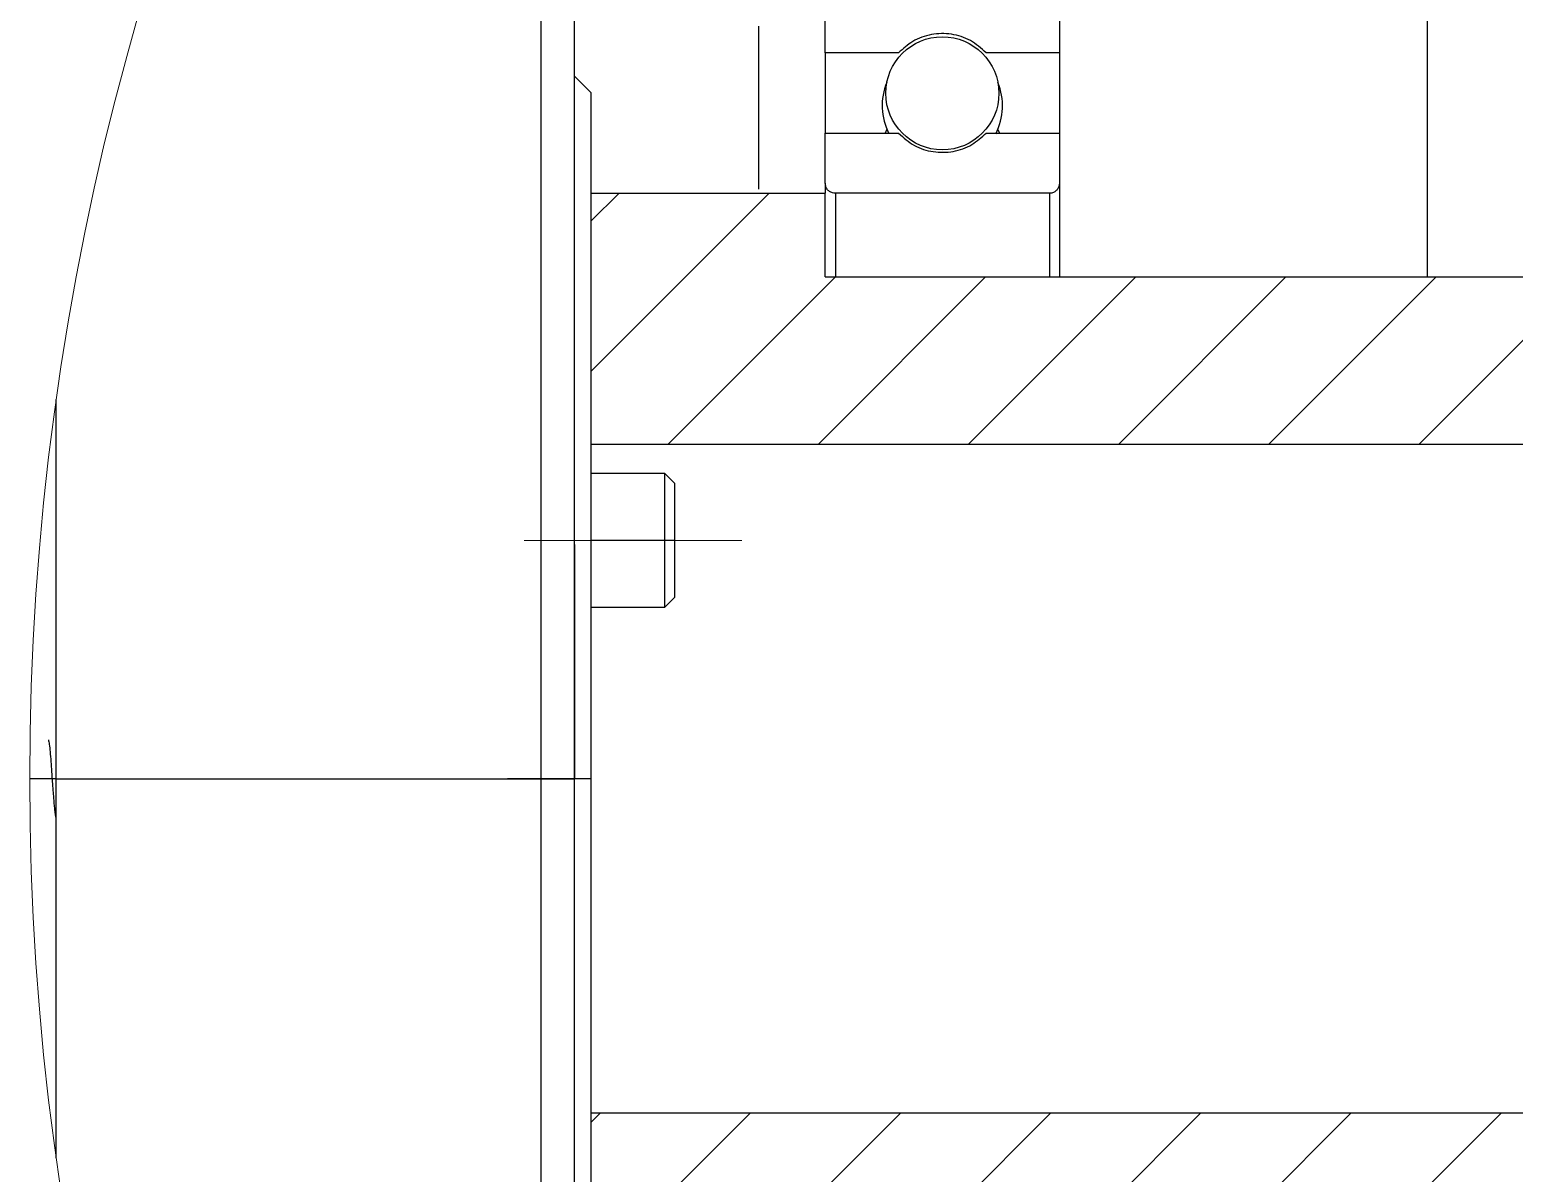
# Model space of a CAD drawing. Header units: millimetres. Extents: x -48 to 1187, y 2 to 839.
# Drawn here: x 801.02 to 845.41, y 717.72 to 751.9 of the extents above; entities that cross this region are included whole.
import ezdxf

# ---------------------------------------------------------------- set-up
doc = ezdxf.new("R2010")
doc.units = ezdxf.units.MM
doc.linetypes.add('CENTERX2', pattern=[20.32, 12.7, -2.54, 2.54, -2.54])

# ---------------------------------------------------------------- blocks, each defined once
blk = doc.blocks.new('SW_HATCH_4')
at = {"color": 0, "linetype": 'Continuous', "lineweight": 18}
for p, q in [((-102.872, -44.5), (-108.185, -49.813)), ((-107.362, -44.5), (-108.185, -45.323)), ((-100.882, -47), (-105.882, -52)), ((-96.391, -47), (-101.391, -52)), ((-91.901, -47), (-96.901, -52)), ((-87.411, -47), (-92.411, -52)), ((-82.921, -47), (-87.921, -52)), ((-78.431, -47), (-83.431, -52)), ((-107.921, -72), (-108.185, -72.264)), ((-103.431, -72), (-105.681, -74.25)), ((-98.941, -72), (-103.185, -76.244)), ((-94.451, -72), (-99.451, -77)), ((-89.961, -72), (-94.961, -77)), ((-85.47, -72), (-90.47, -77)), ((-80.98, -72), (-85.98, -77))]:
    blk.add_line(p, q, dxfattribs=at)

msp = doc.modelspace()

# ---------------------------------------------------------------- linework, layer by layer
at = {"color": 7, "linetype": 'Continuous', "lineweight": 25}
for p, q in [((816.308712, 729.511319), (816.308712, 759.51132)), ((817.308715, 729.511319), (817.308715, 758.511333)), ((842.808714, 753.011314), (842.808714, 744.511334)), ((824.808715, 751.211313), (824.808715, 752.711324)), ((831.808714, 752.711324), (831.808714, 751.211313)), ((827.000802, 751.211313), (824.808715, 751.211313)), ((824.808715, 751.211313), (824.808715, 748.811332)), ((831.808714, 751.211313), (829.616627, 751.211313)), ((831.808714, 751.211313), (831.808714, 748.811332)), ((817.808716, 750.011323), (817.308715, 750.511317)), ((817.808716, 729.511319), (817.808716, 750.011323)), ((824.808715, 748.811332), (827.000802, 748.811332)), ((824.808715, 747.311322), (824.808715, 748.811332)), ((829.616627, 748.811332), (831.808714, 748.811332)), ((831.808714, 748.811332), (831.808714, 747.311322)), ((824.808715, 747.311322), (824.808715, 747.011332)), ((824.808715, 747.150985), (824.808715, 747.011332)), ((831.808714, 747.311322), (831.808714, 744.511334)), ((817.808716, 747.011332), (824.808715, 747.011332)), ((824.808715, 744.511334), (824.808715, 747.011332)), ((831.508716, 747.011332), (825.108712, 747.011332)), ((825.108712, 747.011332), (825.108712, 744.511334)), ((831.508716, 747.011332), (831.508716, 744.511334)), ((824.808715, 744.511334), (881.283715, 744.511334)), ((801.808713, 729.511319), (801.808713, 740.852116)), ((817.808716, 739.511309), (881.558714, 739.511309)), ((820.008716, 738.636313), (817.808716, 738.636313)), ((820.308713, 738.336323), (820.008716, 738.636313)), ((820.008716, 736.636309), (820.008716, 738.636313)), ((820.308713, 736.636309), (820.308713, 738.336323)), ((817.308715, 736.511318), (817.308715, 729.511319)), ((820.008716, 736.636309), (817.808716, 736.636309)), ((820.008716, 734.63632), (820.008716, 736.636309)), ((820.308713, 736.636309), (820.008716, 736.636309)), ((820.308713, 734.936325), (820.308713, 736.636309)), ((820.008716, 734.63632), (820.308713, 734.936325)), ((817.808716, 734.63632), (820.008716, 734.63632)), ((801.808713, 729.511319), (801.018653, 729.511319)), ((801.808713, 718.170537), (801.808713, 729.511319)), ((801.808713, 729.511319), (816.308712, 729.511319)), ((817.308715, 729.511319), (815.308718, 729.511319)), ((816.308712, 699.511317), (816.308712, 729.511319)), ((816.308712, 729.511319), (817.308715, 729.511319)), ((817.308715, 700.511319), (817.308715, 729.511319)), ((817.808716, 729.511319), (817.308715, 729.511319)), ((817.308715, 722.511319), (817.308715, 729.511319)), ((817.808716, 709.011314), (817.808716, 729.511319)), ((942.808716, 719.511313), (817.808716, 719.511313))]:
    msp.add_line(p, q, dxfattribs=at)
at = {"color": 7, "linetype": 'CENTERX2', "lineweight": 18}
for q in [(815.808711, 736.636309), (822.308717, 736.636309)]:
    msp.add_line((820.008716, 736.636309), q, dxfattribs=at)
at = {"color": 7, "linetype": 'Continuous', "lineweight": 25, "flags": 128}
for points in [[(822.808718, 752.011327), (822.808711, 751.833914), (822.808711, 751.304446), (822.808711, 750.431297), (822.808711, 749.228207), (822.808711, 747.71419), (822.808711, 747.131703)], [(826.64719, 748.933582), (826.64573, 748.930065), (826.60242, 748.814432)], [(830.012483, 748.821912), (829.971699, 748.930065), (829.970239, 748.933582)]]:
    msp.add_lwpolyline(points, dxfattribs=at)
at = {"color": 7, "linetype": 'Continuous', "lineweight": 25}
msp.add_circle((828.308718, 750.001978), 1.690295, dxfattribs=at)
at = {"color": 7, "linetype": 'Continuous', "lineweight": 18}
msp.add_arc((882.80873, 729.511326), 81.790074, 119.2786259, 240.7213741, dxfattribs=at)
at = {"color": 7, "linetype": 'Continuous', "lineweight": 25}
for centre, radius, start, end in [((828.308667, 749.625914), 1.799956, 157.2137768, 207.1687541), ((828.30871, 749.625914), 1.800003, 332.4967096, 22.7855889)]:
    msp.add_arc(centre, radius, start, end, dxfattribs=at)
for points, knots in [([(829.616627, 751.211313), (829.467346, 751.345021), (829.168711, 751.612504), (828.583635, 751.797723), (827.980764, 751.788844), (827.418777, 751.591941), (827.135793, 751.334243), (827.000802, 751.211313)], [0, 0, 0, 0, 0.203495911, 0.407093979, 0.610689178, 0.814287799, 1, 1, 1, 1]), ([(827.000802, 748.811332), (827.150083, 748.677625), (827.448718, 748.410143), (828.033795, 748.22492), (828.636657, 748.233813), (829.198667, 748.430666), (829.481638, 748.688388), (829.616627, 748.811332)], [0, 0, 0, 0, 0.203495332, 0.40709282, 0.610687439, 0.814281969, 1, 1, 1, 1]), ([(825.108712, 747.011332), (825.080058, 747.013731), (825.017726, 747.018949), (824.929958, 747.063592), (824.858374, 747.136199), (824.815751, 747.22328), (824.810888, 747.284132), (824.808715, 747.311322)], [0, 0, 0, 0, 0.18264427, 0.397314673, 0.61194552, 0.826608255, 1, 1, 1, 1]), ([(831.808714, 747.311322), (831.80858, 747.304783), (831.807754, 747.264683), (831.789863, 747.191454), (831.734503, 747.105095), (831.653536, 747.042291), (831.573481, 747.014383), (831.524302, 747.012066), (831.508716, 747.011332)], [0, 0, 0, 0, 0.041810895, 0.256415443, 0.471072607, 0.68574299, 0.900402628, 1, 1, 1, 1]), ([(801.576925, 730.675308), (801.586829, 730.632578), (801.614167, 730.514622), (801.630987, 730.297311), (801.655011, 730.022245), (801.675287, 729.724479), (801.694932, 729.434336), (801.712797, 729.171986), (801.732439, 728.903501), (801.751991, 728.668184), (801.772868, 728.484113), (801.787165, 728.400258), (801.79489, 728.369545), (801.797134, 728.362271), (801.79785, 728.359951)], [0, 0, 0, 0, 0.056472784, 0.155891147, 0.280124888, 0.412603024, 0.54042317, 0.654932301, 0.751482482, 0.887364838, 0.959207557, 0.990190926, 0.996870245, 1, 1, 1, 1])]:
    msp.add_open_spline(points, degree=3, knots=knots, dxfattribs=at)

# ---------------------------------------------------------------- block references
at = {"color": 7, "linetype": 'Continuous', "lineweight": 18}
msp.add_blockref('SW_HATCH_4', (925.993347, 791.511325), dxfattribs=at)

doc.saveas('drawing.dxf')
